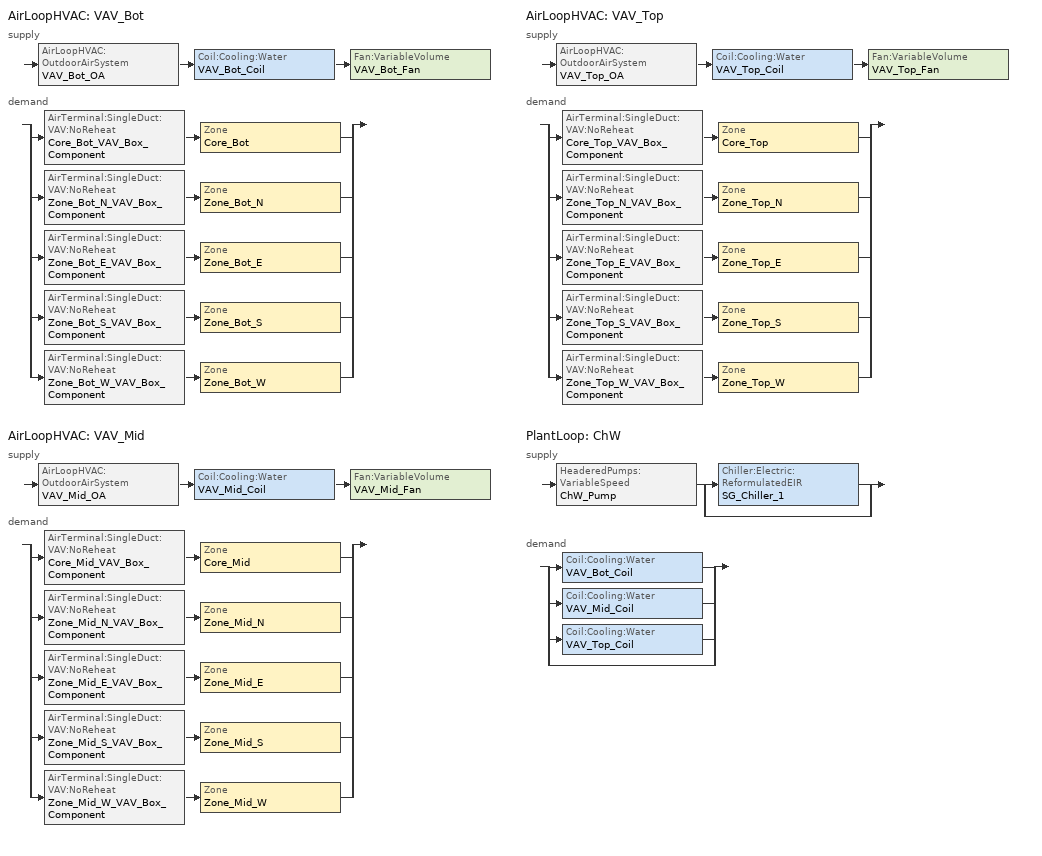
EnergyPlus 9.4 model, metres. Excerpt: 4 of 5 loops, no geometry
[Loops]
AirLoopHVAC 'VAV_Bot'
 supply: AirLoopHVAC:OutdoorAirSystem 'VAV_Bot_OA' > Coil:Cooling:Water 'VAV_Bot_Coil' > Fan:VariableVolume 'VAV_Bot_Fan'
 demand: split
  | AirTerminal:SingleDuct:VAV:NoReheat 'Core_Bot_VAV_Box_Component' > Zone 'Core_Bot'
  | AirTerminal:SingleDuct:VAV:NoReheat 'Zone_Bot_N_VAV_Box_Component' > Zone 'Zone_Bot_N'
  | AirTerminal:SingleDuct:VAV:NoReheat 'Zone_Bot_E_VAV_Box_Component' > Zone 'Zone_Bot_E'
  | AirTerminal:SingleDuct:VAV:NoReheat 'Zone_Bot_S_VAV_Box_Component' > Zone 'Zone_Bot_S'
  | AirTerminal:SingleDuct:VAV:NoReheat 'Zone_Bot_W_VAV_Box_Component' > Zone 'Zone_Bot_W'
AirLoopHVAC 'VAV_Mid'
 supply: AirLoopHVAC:OutdoorAirSystem 'VAV_Mid_OA' > Coil:Cooling:Water 'VAV_Mid_Coil' > Fan:VariableVolume 'VAV_Mid_Fan'
 demand: split
  | AirTerminal:SingleDuct:VAV:NoReheat 'Core_Mid_VAV_Box_Component' > Zone 'Core_Mid'
  | AirTerminal:SingleDuct:VAV:NoReheat 'Zone_Mid_N_VAV_Box_Component' > Zone 'Zone_Mid_N'
  | AirTerminal:SingleDuct:VAV:NoReheat 'Zone_Mid_E_VAV_Box_Component' > Zone 'Zone_Mid_E'
  | AirTerminal:SingleDuct:VAV:NoReheat 'Zone_Mid_S_VAV_Box_Component' > Zone 'Zone_Mid_S'
  | AirTerminal:SingleDuct:VAV:NoReheat 'Zone_Mid_W_VAV_Box_Component' > Zone 'Zone_Mid_W'
AirLoopHVAC 'VAV_Top'
 supply: AirLoopHVAC:OutdoorAirSystem 'VAV_Top_OA' > Coil:Cooling:Water 'VAV_Top_Coil' > Fan:VariableVolume 'VAV_Top_Fan'
 demand: split
  | AirTerminal:SingleDuct:VAV:NoReheat 'Core_Top_VAV_Box_Component' > Zone 'Core_Top'
  | AirTerminal:SingleDuct:VAV:NoReheat 'Zone_Top_N_VAV_Box_Component' > Zone 'Zone_Top_N'
  | AirTerminal:SingleDuct:VAV:NoReheat 'Zone_Top_E_VAV_Box_Component' > Zone 'Zone_Top_E'
  | AirTerminal:SingleDuct:VAV:NoReheat 'Zone_Top_S_VAV_Box_Component' > Zone 'Zone_Top_S'
  | AirTerminal:SingleDuct:VAV:NoReheat 'Zone_Top_W_VAV_Box_Component' > Zone 'Zone_Top_W'
PlantLoop 'ChW'
 supply: HeaderedPumps:VariableSpeed 'ChW_Pump' > split
  | Chiller:Electric:ReformulatedEIR 'SG_Chiller_1'
  | bypass
 demand: split
  | Coil:Cooling:Water 'VAV_Bot_Coil'
  | Coil:Cooling:Water 'VAV_Mid_Coil'
  | Coil:Cooling:Water 'VAV_Top_Coil'
  | bypass
[DesignSpecification:OutdoorAir] Outdoor Air Method=Maximum; Outdoor Air Flow per Person {m3/s-person}=0.0055; Outdoor Air Flow per Zone Floor Area {m3/s-m2}=6e-04
Name | Outdoor Air Flow per Zone {m3/s}
SZ_DSOA_Core_Bot; SZ_DSOA_Core_Mid; SZ_DSOA_Core_Top; SZ_DSOA_Zone_Bot_N; SZ_DSOA_Zone_Bot_E; SZ_DSOA_Zone_Bot_S; SZ_DSOA_Zone_Bot_W; SZ_DSOA_Zone_Mid_N; SZ_DSOA_Zone_Mid_E; SZ_DSOA_Zone_Mid_S; SZ_DSOA_Zone_Mid_W; SZ_DSOA_Zone_Top_N; SZ_DSOA_Zone_Top_E; SZ_DSOA_Zone_Top_S; SZ_DSOA_Zone_Top_W | 0
CM_DSOA_Core_Top; CM_DSOA_Zone_Top_S; CM_DSOA_Zone_Top_E; CM_DSOA_Zone_Top_N; CM_DSOA_Zone_Top_W; CM_DSOA_Core_Bot; CM_DSOA_Zone_Bot_S; CM_DSOA_Zone_Bot_E; CM_DSOA_Zone_Bot_N; CM_DSOA_Zone_Bot_W; CM_DSOA_Core_Mid; CM_DSOA_Zone_Mid_S; CM_DSOA_Zone_Mid_E; CM_DSOA_Zone_Mid_N; CM_DSOA_Zone_Mid_W
[DesignSpecification:ZoneAirDistribution] Zone Air Distribution Effectiveness in Cooling Mode=1; Zone Air Distribution Effectiveness in Heating Mode=1
CM_DSZAD_Core_Top; CM_DSZAD_Zone_Top_S; CM_DSZAD_Zone_Top_E; CM_DSZAD_Zone_Top_N; CM_DSZAD_Zone_Top_W; CM_DSZAD_Core_Bot; CM_DSZAD_Zone_Bot_S; CM_DSZAD_Zone_Bot_E; CM_DSZAD_Zone_Bot_N; CM_DSZAD_Zone_Bot_W; CM_DSZAD_Core_Mid; CM_DSZAD_Zone_Mid_S; CM_DSZAD_Zone_Mid_E; CM_DSZAD_Zone_Mid_N; CM_DSZAD_Zone_Mid_W
[Sizing:Zone] Zone Cooling Design Supply Air Temperature Input Method=SupplyAirTemperature; Zone Cooling Design Supply Air Temperature {C}=12.8; Zone Heating Design Supply Air Temperature Input Method=SupplyAirTemperature; Zone Heating Design Supply Air Temperature {C}=40; Zone Heating Design Supply Air Humidity Ratio {kgWater/kgDryAir}=0.008; Zone Heating Sizing Factor=0; Zone Cooling Sizing Factor=1.1; Cooling Design Air Flow Method=DesignDay; Cooling Design Air Flow Rate {m3/s}=0; Cooling Minimum Air Flow {m3/s}=0; Cooling Minimum Air Flow Fraction=0; Heating Design Air Flow Method=DesignDay; Heating Design Air Flow Rate {m3/s}=0; Account for Dedicated Outdoor Air System=No; Dedicated Outdoor Air System Control Strategy=NeutralSupplyAir; Dedicated Outdoor Air Low Setpoint Temperature for Design {C}=autosize; Dedicated Outdoor Air High Setpoint Temperature for Design {C}=autosize
Name | Zone Cooling Design Supply Air Humidity Ratio {kgWater/kgDryAir} | Design Specification Outdoor Air Object
Core_Bot | 0.0085 | SZ_DSOA_Core_Bot
Core_Mid | 0.0085 | SZ_DSOA_Core_Mid
Core_Top | 0.0085 | SZ_DSOA_Core_Top
Zone_Bot_N | 0.008 | SZ_DSOA_Zone_Bot_N
Zone_Bot_E | 0.008 | SZ_DSOA_Zone_Bot_E
Zone_Bot_S | 0.008 | SZ_DSOA_Zone_Bot_S
Zone_Bot_W | 0.008 | SZ_DSOA_Zone_Bot_W
Zone_Mid_N | 0.008 | SZ_DSOA_Zone_Mid_N
Zone_Mid_E | 0.008 | SZ_DSOA_Zone_Mid_E
Zone_Mid_S | 0.008 | SZ_DSOA_Zone_Mid_S
Zone_Mid_W | 0.008 | SZ_DSOA_Zone_Mid_W
Zone_Top_N | 0.008 | SZ_DSOA_Zone_Top_N
Zone_Top_E | 0.008 | SZ_DSOA_Zone_Top_E
Zone_Top_S | 0.008 | SZ_DSOA_Zone_Top_S
Zone_Top_W | 0.008 | SZ_DSOA_Zone_Top_W
[Sizing:System] Type of Load to Size On=Total; Design Outdoor Air Flow Rate {m3/s}=Autosize; Central Heating Maximum System Air Flow Ratio=0.25; Preheat Design Temperature {C}=7; Preheat Design Humidity Ratio {kgWater/kgDryAir}=0.008; Precool Design Temperature {C}=12.8; Precool Design Humidity Ratio {kgWater/kgDryAir}=0.008; Central Cooling Design Supply Air Temperature {C}=12.8; Central Heating Design Supply Air Temperature {C}=12.8; Type of Zone Sum to Use=Coincident; 100% Outdoor Air in Cooling=No; 100% Outdoor Air in Heating=No; Central Cooling Design Supply Air Humidity Ratio {kgWater/kgDryAir}=0.008; Central Heating Design Supply Air Humidity Ratio {kgWater/kgDryAir}=0.008; Cooling Supply Air Flow Rate Method=DesignDay; Cooling Supply Air Flow Rate {m3/s}=0; Heating Supply Air Flow Rate Method=DesignDay; Heating Supply Air Flow Rate {m3/s}=0; System Outdoor Air Method=ZoneSum; Zone Maximum Outdoor Air Fraction=1; Cooling Design Capacity Method=CoolingDesignCapacity; Cooling Design Capacity {W}=autosize; Heating Design Capacity Method=HeatingDesignCapacity; Heating Design Capacity {W}=autosize; Central Cooling Capacity Control Method=OnOff
VAV_Bot; VAV_Mid; VAV_Top
[Sizing:Plant]
ChW: Loop Type=Cooling; Design Loop Exit Temperature {C}=6.7; Loop Design Temperature Difference {deltaC}=5.5
[ZoneControl:Thermostat] Control Type Schedule=Sch_Zone_Thermostat_Control_Type
Name | Zone or ZoneList | Control 1
Core_Bot_Thermostat | Core_Bot | Core_Bot_SPSched
Core_Mid_Thermostat | Core_Mid | Core_Mid_SPSched
Core_Top_Thermostat | Core_Top | Core_Top_SPSched
Zone_Bot_N_Thermostat | Zone_Bot_N | Zone_Bot_N_SPSched
Zone_Bot_E_Thermostat | Zone_Bot_E | Zone_Bot_E_SPSched
Zone_Bot_S_Thermostat | Zone_Bot_S | Zone_Bot_S_SPSched
Zone_Bot_W_Thermostat | Zone_Bot_W | Zone_Bot_W_SPSched
Zone_Mid_N_Thermostat | Zone_Mid_N | Zone_Mid_N_SPSched
Zone_Mid_E_Thermostat | Zone_Mid_E | Zone_Mid_E_SPSched
Zone_Mid_S_Thermostat | Zone_Mid_S | Zone_Mid_S_SPSched
Zone_Mid_W_Thermostat | Zone_Mid_W | Zone_Mid_W_SPSched
Zone_Top_N_Thermostat | Zone_Top_N | Zone_Top_N_SPSched
Zone_Top_E_Thermostat | Zone_Top_E | Zone_Top_E_SPSched
Zone_Top_S_Thermostat | Zone_Top_S | Zone_Top_S_SPSched
Zone_Top_W_Thermostat | Zone_Top_W | Zone_Top_W_SPSched
[ThermostatSetpoint:SingleCooling]
Name | Setpoint Temperature Schedule
Core_Bot_SPSched; Core_Mid_SPSched; Core_Top_SPSched | Sch_Zone_Cooling_Setpoint_Wo_Solar
Zone_Bot_N_SPSched; Zone_Bot_E_SPSched; Zone_Bot_S_SPSched; Zone_Bot_W_SPSched; Zone_Mid_N_SPSched; Zone_Mid_E_SPSched; Zone_Mid_S_SPSched; Zone_Mid_W_SPSched; Zone_Top_N_SPSched; Zone_Top_E_SPSched; Zone_Top_S_SPSched; Zone_Top_W_SPSched | Sch_Zone_Cooling_Setpoint_Solar
[ZoneControl:ContaminantController] Carbon Dioxide Control Availability Schedule=Sch_ACMV; Carbon Dioxide Setpoint Schedule=Sch_CO2_Setpoint
Name | Zone
Core_Bot_CO2_Controller | Core_Bot
Core_Mid_CO2_Controller | Core_Mid
Core_Top_CO2_Controller | Core_Top
[AirTerminal:SingleDuct:VAV:NoReheat] Availability Schedule=Sch_Always_On; Maximum Air Flow Rate {m3/s}=Autosize; Zone Minimum Air Flow Input Method=Constant; Constant Minimum Air Flow Fraction=0.2
Core_Bot_VAV_Box_Component; Core_Mid_VAV_Box_Component; Core_Top_VAV_Box_Component; Zone_Bot_N_VAV_Box_Component; Zone_Bot_E_VAV_Box_Component; Zone_Bot_S_VAV_Box_Component; Zone_Bot_W_VAV_Box_Component; Zone_Mid_N_VAV_Box_Component; Zone_Mid_E_VAV_Box_Component; Zone_Mid_S_VAV_Box_Component; Zone_Mid_W_VAV_Box_Component; Zone_Top_N_VAV_Box_Component; Zone_Top_E_VAV_Box_Component; Zone_Top_S_VAV_Box_Component; Zone_Top_W_VAV_Box_Component
[Zone equipment]
Core_Bot: Core_Bot_VAV_Box_Component
Core_Mid: Core_Mid_VAV_Box_Component
Core_Top: Core_Top_VAV_Box_Component
Zone_Bot_N: Zone_Bot_N_VAV_Box_Component
Zone_Bot_E: Zone_Bot_E_VAV_Box_Component
Zone_Bot_S: Zone_Bot_S_VAV_Box_Component
Zone_Bot_W: Zone_Bot_W_VAV_Box_Component
Zone_Mid_N: Zone_Mid_N_VAV_Box_Component
Zone_Mid_E: Zone_Mid_E_VAV_Box_Component
Zone_Mid_S: Zone_Mid_S_VAV_Box_Component
Zone_Mid_W: Zone_Mid_W_VAV_Box_Component
Zone_Top_N: Zone_Top_N_VAV_Box_Component
Zone_Top_E: Zone_Top_E_VAV_Box_Component
Zone_Top_S: Zone_Top_S_VAV_Box_Component
Zone_Top_W: Zone_Top_W_VAV_Box_Component
[Fan:VariableVolume] Availability Schedule=Sch_ACMV; Fan Total Efficiency=0.61; Pressure Rise {Pa}=1000; Fan Power Minimum Flow Rate Input Method=Fraction; Fan Power Minimum Flow Fraction=0.5; Motor Efficiency=0.91; Motor In Airstream Fraction=1; Fan Power Coefficient 1=0.0013; Fan Power Coefficient 2=0.147; Fan Power Coefficient 3=0.9506; Fan Power Coefficient 4=0.0998; Fan Power Coefficient 5=0
Name | Maximum Flow Rate {m3/s}
VAV_Bot_Fan | 7.07
VAV_Mid_Fan | 91.76
VAV_Top_Fan | 6.65
[Coil:Cooling:Water] Availability Schedule=Sch_Always_On; Design Inlet Water Temperature {C}=6.7; Design Outlet Air Temperature {C}=11.47; Design Outlet Air Humidity Ratio {kgWater/kgDryAir}=0.008; Type of Analysis=DetailedAnalysis; Heat Exchanger Configuration=Crossflow
Name | Design Water Flow Rate {m3/s} | Design Air Flow Rate {m3/s} | Design Inlet Air Temperature {C} | Design Inlet Air Humidity Ratio {kgWater/kgDryAir}
VAV_Bot_Coil | 0.006708 | 7.07 | 24.34 | 0.01
VAV_Mid_Coil | 0.090853 | 91.76 | 24.46 | 0.010264
VAV_Top_Coil | 0.006418 | 6.65 | 24.39 | 0.010107
[Controller:WaterCoil] Control Variable=Temperature; Action=Reverse; Actuator Variable=Flow; Maximum Actuated Flow {m3/s}=Autosize; Minimum Actuated Flow {m3/s}=0
VAV_Bot_Coil_Controller; VAV_Mid_Coil_Controller; VAV_Top_Coil_Controller
[Controller:OutdoorAir] Minimum Outdoor Air Flow Rate {m3/s}=0; Maximum Outdoor Air Flow Rate {m3/s}=Autosize; Economizer Control Type=FixedDryBulb; Economizer Control Action Type=Modulateflow; Economizer Maximum Limit Dry-Bulb Temperature {C}=26; Lockout Type=NoLockout; Minimum Limit Type=Fixedminimum; Minimum Outdoor Air Schedule=Sch_MinOA
Name | Mechanical Ventilation Controller
VAV_Bot_OA_Controller | VAV_Bot_DCV
VAV_Mid_OA_Controller | VAV_Mid_DCV
VAV_Top_OA_Controller | VAV_Top_DCV
[Controller:MechanicalVentilation] Availability Schedule=Sch_Always_On; Demand Controlled Ventilation=Yes; System Outdoor Air Method=IndoorAirQualityProcedure
Name | Zone or ZoneList 1 | Design Specification Outdoor Air Object Name 1 | Design Specification Zone Air Distribution Object Name 1 | Zone or ZoneList 2 | Design Specification Outdoor Air Object Name 2 | Design Specification Zone Air Distribution Object Name 2 | Zone or ZoneList 3 | Design Specification Outdoor Air Object Name 3 | Design Specification Zone Air Distribution Object Name 3 | Zone or ZoneList 4 | Design Specification Outdoor Air Object Name 4 | Design Specification Zone Air Distribution Object Name 4 | Zone or ZoneList 5 | Design Specification Outdoor Air Object Name 5 | Design Specification Zone Air Distribution Object Name 5
VAV_Top_DCV | Core_Top | CM_DSOA_Core_Top | CM_DSZAD_Core_Top | Zone_Top_S | CM_DSOA_Zone_Top_S | CM_DSZAD_Zone_Top_S | Zone_Top_E | CM_DSOA_Zone_Top_E | CM_DSZAD_Zone_Top_E | Zone_Top_N | CM_DSOA_Zone_Top_N | CM_DSZAD_Zone_Top_N | Zone_Top_W | CM_DSOA_Zone_Top_W | CM_DSZAD_Zone_Top_W
VAV_Bot_DCV | Core_Bot | CM_DSOA_Core_Bot | CM_DSZAD_Core_Bot | Zone_Bot_S | CM_DSOA_Zone_Bot_S | CM_DSZAD_Zone_Bot_S | Zone_Bot_E | CM_DSOA_Zone_Bot_E | CM_DSZAD_Zone_Bot_E | Zone_Bot_N | CM_DSOA_Zone_Bot_N | CM_DSZAD_Zone_Bot_N | Zone_Bot_W | CM_DSOA_Zone_Bot_W | CM_DSZAD_Zone_Bot_W
VAV_Mid_DCV | Core_Mid | CM_DSOA_Core_Mid | CM_DSZAD_Core_Mid | Zone_Mid_S | CM_DSOA_Zone_Mid_S | CM_DSZAD_Zone_Mid_S | Zone_Mid_E | CM_DSOA_Zone_Mid_E | CM_DSZAD_Zone_Mid_E | Zone_Mid_N | CM_DSOA_Zone_Mid_N | CM_DSZAD_Zone_Mid_N | Zone_Mid_W | CM_DSOA_Zone_Mid_W | CM_DSZAD_Zone_Mid_W
[AirLoopHVAC] Design Supply Air Flow Rate {m3/s}=Autosize
VAV_Bot; VAV_Mid; VAV_Top
[HeaderedPumps:VariableSpeed]
ChW_Pump: Total Design Flow Rate {m3/s}=0.12288; Number of Pumps in Bank=2; Flow Sequencing Control Scheme=Sequential; Design Pump Head {Pa}=2e+05; Design Power Consumption {W}=33806.54; Motor Efficiency=0.932; Fraction of Motor Inefficiencies to Fluid Stream=0; Coefficient 1 of the Part Load Performance Curve=0.0205; Coefficient 2 of the Part Load Performance Curve=0.4101; Coefficient 3 of the Part Load Performance Curve=0.5753; Coefficient 4 of the Part Load Performance Curve=0; Minimum Flow Rate Fraction=0; Pump Control Type=Intermittent
[Chiller:Electric:ReformulatedEIR]
SG_Chiller_1: Reference Capacity {W}=2.28787e+06; Reference COP {W/W}=6.286; Reference Leaving Chilled Water Temperature {C}=6.67; Reference Leaving Condenser Water Temperature {C}=31.74; Reference Chilled Water Flow Rate {m3/s}=0.119575; Reference Condenser Water Flow Rate {m3/s}=0.141168; Cooling Capacity Function of Temperature Curve=WC_Cent_2010_Pb_CapFT; Electric Input to Cooling Output Ratio Function of Temperature Curve=WC_Cent_2010_Pb_EIRFT; Electric Input to Cooling Output Ratio Function of Part Load Ratio Curve Type=LeavingCondenserWaterTemperature; Electric Input to Cooling Output Ratio Function of Part Load Ratio Curve=WC_Cent_Gt600_2010_Pa_EIRFPLR; Minimum Part Load Ratio=0.1; Maximum Part Load Ratio=1; Optimum Part Load Ratio=1; Minimum Unloading Ratio=0.1; Fraction of Compressor Electric Consumption Rejected by Condenser=1; Leaving Chilled Water Lower Temperature Limit {C}=2; Chiller Flow Mode Type=ConstantFlow; Design Heat Recovery Water Flow Rate {m3/s}=0; Sizing Factor=1.15
[PlantLoop]
ChW: Fluid Type=Water; Plant Equipment Operation Scheme=ChW_Loop_Operation_Scheme_List; Maximum Loop Temperature {C}=98; Minimum Loop Temperature {C}=1; Maximum Loop Flow Rate {m3/s}=Autosize; Minimum Loop Flow Rate {m3/s}=0; Plant Loop Volume {m3}=AutoCalculate; Load Distribution Scheme=UniformLoad; Common Pipe Simulation=None
[PlantEquipmentList]
ChW_Equipment_List_1: SG_Chiller_1
[PlantEquipmentOperation:CoolingLoad]
ChW_Operation_Scheme: Load Range 1 Lower Limit {W}=0; Load Range 1 Upper Limit {W}=2800000; Range 1 Equipment List=ChW_Equipment_List_1
[PlantEquipmentOperationSchemes]
ChW_Loop_Operation_Scheme_List: Control Scheme 1=ChW_Operation_Scheme; Control Scheme 1 Schedule=Sch_Always_On
[SetpointManager:Scheduled] Control Variable=Temperature
Name | Schedule | Setpoint Node or NodeList
VAV_Bot_Coil_Sat_Setpoint | Sch_Coil_SAT | VAV_Bot_Fan_Outlet
VAV_Mid_Coil_Sat_Setpoint | Sch_Coil_SAT | VAV_Mid_Fan_Outlet
VAV_Top_Coil_Sat_Setpoint | Sch_Coil_SAT | VAV_Top_Fan_Outlet
ChW_Loop_Setpoint_Manager | Sch_ChW_Loop_Temp | ChW_Supply_Outlet_Node
ChW_Loop_Demand_Inlet_Setpoint_Manager | Sch_ChW_Loop_Temp | ChW_Demand_Inlet_Node
Core_Bot_MAT_Setpoint | Sch_MAT | VAV_Bot_Coil_Air_Inlet_Node
Core_Mid_MAT_Setpoint | Sch_MAT | VAV_Mid_Coil_Air_Inlet_Node
Core_Top_MAT_Setpoint | Sch_MAT | VAV_Top_Coil_Air_Inlet_Node
[SetpointManager:MixedAir] Control Variable=Temperature
Name | Setpoint Node or NodeList
VAV_Bot_OAMixing_Box SAT Manager | VAV_Bot_Coil_Air_Inlet_Node
VAV_Mid_OAMixing_Box SAT Manager | VAV_Mid_Coil_Air_Inlet_Node
VAV_Top_OAMixing_Box SAT Manager | VAV_Top_Coil_Air_Inlet_Node
VAV_Bot_Coil SAT Manager | VAV_Bot_Coil_Fan_Air_Node
VAV_Mid_Coil SAT Manager | VAV_Mid_Coil_Fan_Air_Node
VAV_Top_Coil SAT Manager | VAV_Top_Coil_Fan_Air_Node
[Schedule:Compact]
Sch_Always_On; Sch_MinOA: Through: 12/31, For: AllDays, Until: 24:00, 1
Sch_Coil_SAT: Through: 12/31, For: SummerDesignDay, Until: 24:00, 12.8, For: AllOtherDays, Until: 24:00, 14.8
Sch_ChW_Loop_Temp: Through: 12/31, For: SummerDesignDay, Until: 24:00, 6.7, For: AllOtherDays, Until: 24:00, 8.7
Sch_Zone_Cooling_Setpoint_Solar: Through: 12/31, For: SummerDesignDay, Until: 24:00, 23, For: AllOtherDays, Until: 24:00, 26
Sch_Zone_Thermostat_Control_Type: Through: 12/31, For: AllDays, Until: 24:00, 2
Sch_ACMV: Through: 12/31, For: Weekdays, Until: 01:00, 0, Until: 02:00, 0, Until: 03:00, 0, Until: 04:00, 0, Until: 05:00, 0, Until: 06:00, 0, Until: 07:00, 0, Until: 08:00, 1, Until: 09:00, 1, Until: 10:00, 1, Until: 11:00, 1, Until: 12:00, 1, Until: 13:00, 1, Until: 14:00, 1, Until: 15:00, 1, Until: 16:00, 1, Until: 17:00, 1, Until: 18:00, 1, Until: 19:00, 0, Until: 20:00, 0, Until: 21:00, 0, Until: 22:00, 0, Until: 23:00, 0, Until: 24:00, 0, For: Saturday, Until: 01:00, 0, Until: 02:00, 0, Until: 03:00, 0, Until: 04:00, 0, Until: 05:00, 0, Until: 06:00, 0, Until: 07:00, 0, Until: 08:00, 1, Until: 09:00, 1, Until: 10:00, 1, Until: 11:00, 1, Until: 12:00, 1, Until: 13:00, 1, Until: 14:00, 0, Until: 15:00, 0, Until: 16:00, 0, Until: 17:00, 0, Until: 18:00, 0, Until: 19:00, 0, Until: 20:00, 0, Until: 21:00, 0, Until: 22:00, 0, Until: 23:00, 0, Until: 24:00, 0, For: Sunday Holiday, Until: 01:00, 0, Until: 02:00, 0, Until: 03:00, 0, Until: 04:00, 0, Until: 05:00, 0, Until: 06:00, 0, Until: 07:00, 0, Until: 08:00, 0, Until: 09:00, 0, Until: 10:00, 0, Until: 11:00, 0, Until: 12:00, 0, Until: 13:00, 0, Until: 14:00, 0, Until: 15:00, 0, Until: 16:00, 0, Until: 17:00, 0, Until: 18:00, 0, Until: 19:00, 0, Until: 20:00, 0, Until: 21:00, 0, Until: 22:00, 0, Until: 23:00, 0, Until: 24:00, 0, For: SummerDesignDay AllOtherDays, Until: 01:00, 0, Until: 02:00, 0, Until: 03:00, 0, Until: 04:00, 0, Until: 05:00, 0, Until: 06:00, 0, Until: 07:00, 0, Until: 08:00, 1, Until: 09:00, 1, Until: 10:00, 1, Until: 11:00, 1, Until: 12:00, 1, Until: 13:00, 1, Until: 14:00, 1, Until: 15:00, 1, Until: 16:00, 1, Until: 17:00, 1, Until: 18:00, 1, Until: 19:00, 0, Until: 20:00, 0, Until: 21:00, 0, Until: 22:00, 0, Until: 23:00, 0, Until: 24:00, 0
Sch_Zone_Cooling_Setpoint_Wo_Solar: Through: 12/31, For: SummerDesignDay, Until: 24:00, 24, For: AllOtherDays, Until: 24:00, 27
Sch_MAT: Through: 12/31, For: SummerDesignDay, Until: 24:00, 24, For: AllOtherDays, Until: 24:00, 26
Sch_CO2_Setpoint: Through: 12/31, For: SummerDesignDay, Until: 24:00, 1115, For: AllOtherDays, Until: 24:00, 1115
[Curve:Bicubic]
WC_Cent_Gt600_2010_Pa_EIRFPLR: Coefficient1 Constant=-0.136053; Coefficient2 x=0.0086427; Coefficient3 x**2=3.85558e-06; Coefficient4 y=1.024034; Coefficient5 y**2=0.0604744; Coefficient6 x*y=-0.00894786; Coefficient7 x**3=0; Coefficient8 y**3=0.057066; Coefficient9 x**2*y=0; Coefficient10 x*y**2=0; Minimum Value of x=31.13; Maximum Value of x=36.52; Minimum Value of y=0.19; Maximum Value of y=1.03
[Curve:Biquadratic] Minimum Value of x=5; Maximum Value of x=10; Minimum Value of y=17.78; Maximum Value of y=46.11
Name | Coefficient1 Constant | Coefficient2 x | Coefficient3 x**2 | Coefficient4 y | Coefficient5 y**2 | Coefficient6 x*y
WC_Cent_2010_Pb_CapFT | 0.536234 | 0.005581 | -0.0013654 | 0.0488966 | -0.0012018 | 0.0010523
WC_Cent_2010_Pb_EIRFT | 1.08218 | 0.0042977 | -0.0013182 | -0.0260781 | 0.0008256 | -0.0006013
